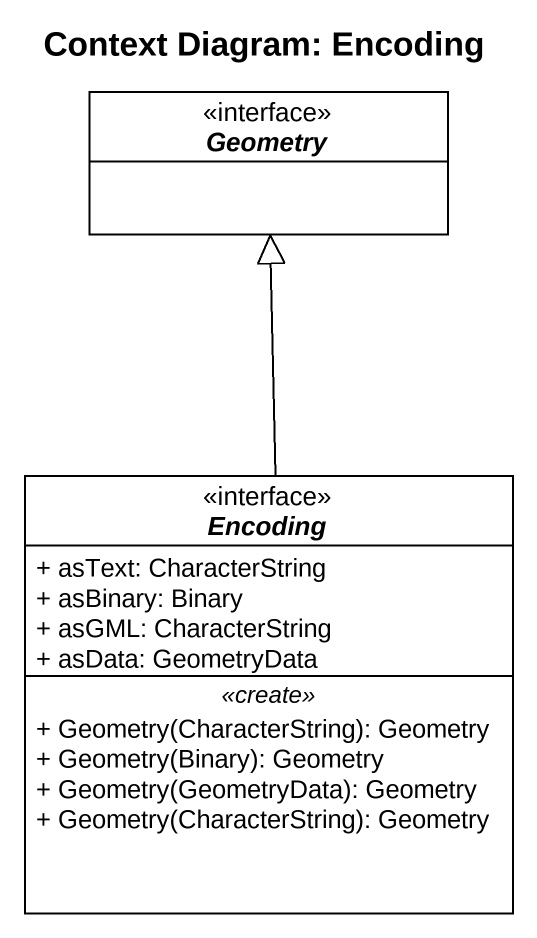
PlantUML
@startuml
title Context Diagram: Encoding
hide circle
hide empty members
skinparam classAttributeIconSize 0
interface Geometry #FFFFFF
interface Encoding {
  + asText: CharacterString
  + asBinary: Binary
  + asGML: CharacterString
  + asData: GeometryData
  .. <<create>> ..
  + Geometry(CharacterString): Geometry
  + Geometry(Binary): Geometry
  + Geometry(GeometryData): Geometry
  + Geometry(CharacterString): Geometry
}
Encoding -up-|> Geometry
@enduml
